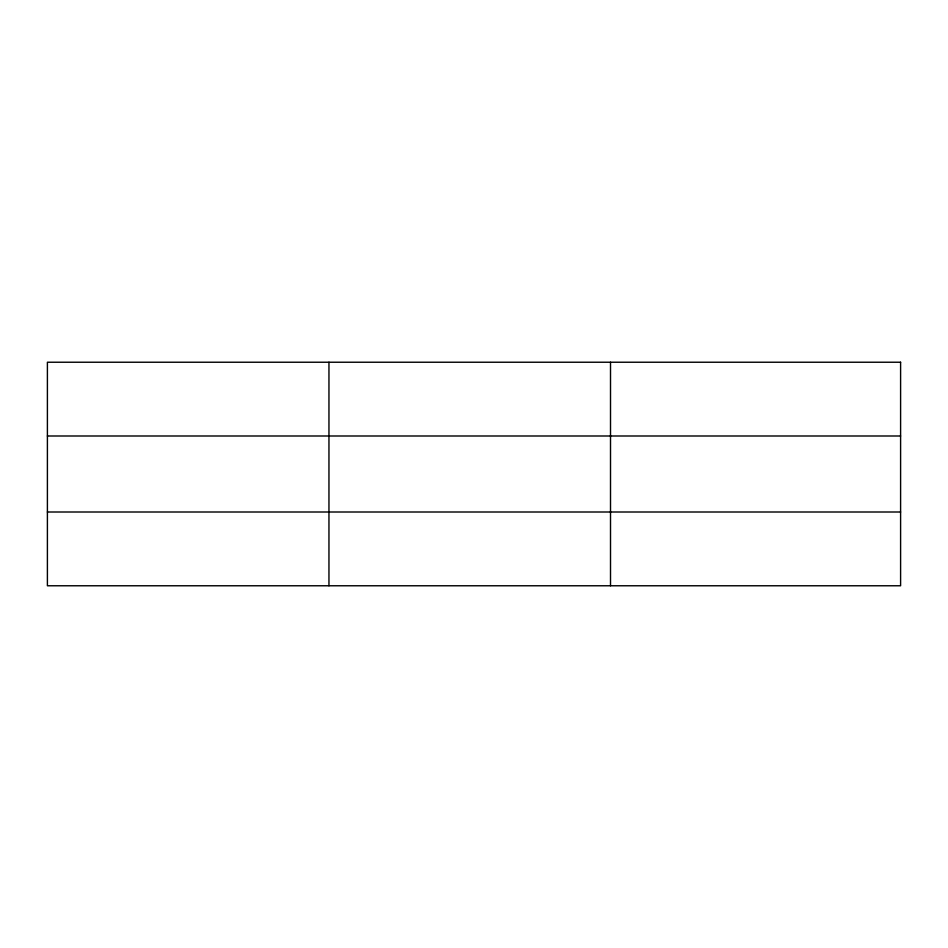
<?xml version="1.0" encoding="UTF-8"?>
<svg xmlns="http://www.w3.org/2000/svg" width="948" height="948" viewBox="0 0 948 948"><rect width="100%" height="100%" fill="white"/><g stroke="black" fill="none" stroke-linecap="round" stroke-linejoin="round"><path stroke-width="1.42" d="M328.956 362.231L328.956 585.769M610.512 362.231L610.512 585.769M47.4 435.997L900.6 435.997M47.4 512.003L900.6 512.003M900.6 362.231L900.6 585.769L47.4 585.769L47.4 362.231L900.6 362.231"/></g></svg>
